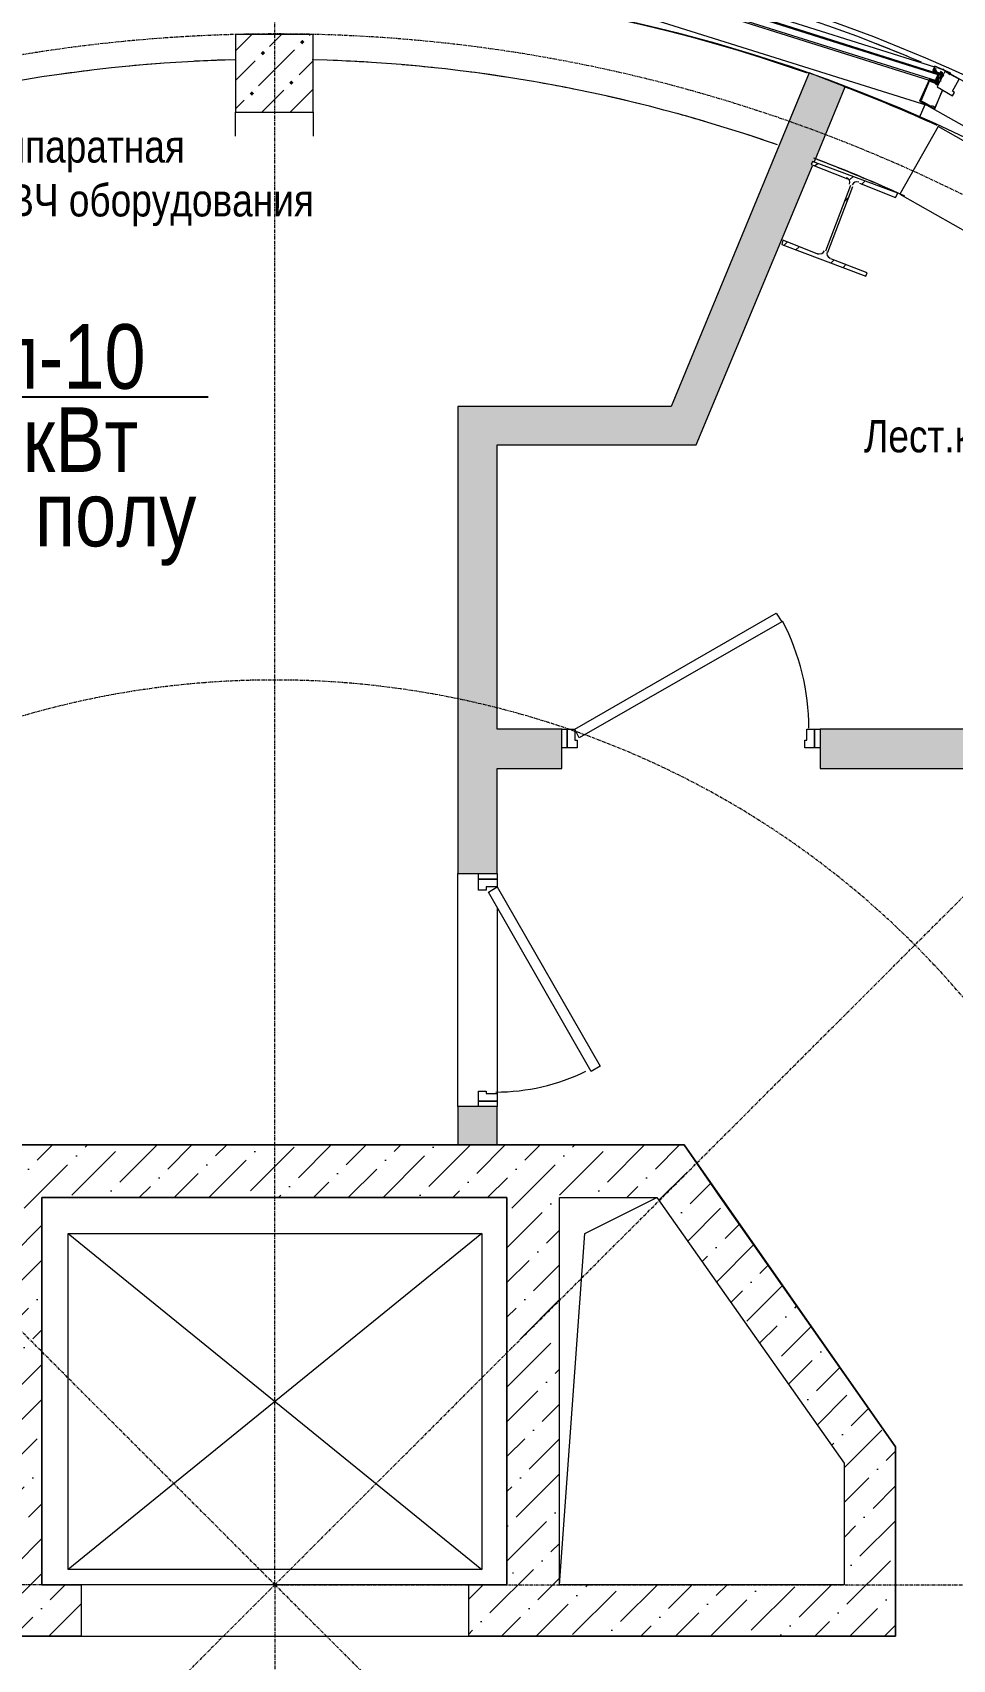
# Model space of a CAD drawing. Header units: millimetres. Extents: x 223 to 147055, y -17460 to 24540.
# Drawn here: x 101314 to 104872, y -5372 to 923 of the extents above; entities that cross this region are included whole.
import ezdxf

# ---------------------------------------------------------------- set-up
doc = ezdxf.new("R2010")
doc.units = ezdxf.units.MM
doc.linetypes.add('ADSK_Линия сетки', pattern=[21, 12, -3, 3, -3])
for name, color, linetype, lineweight in [('A-ANNO-DIMS', 7, 'Continuous', 9), ('S-GRID', 7, 'Continuous', 9), ('Эл-свет раб.', 5, 'Continuous', 50), ('ЭОМ', 7, 'Continuous', 40)]:
    doc.layers.add(name, color=color, linetype=linetype, lineweight=lineweight)
for name, color, linetype in [('PDF _A-CLNG', 7, 'Continuous'), ('PDF _A-DETL', 7, 'Continuous'), ('PDF _A-DETL-GENF', 7, 'Continuous'), ('PDF _A-DETL-MEDM', 7, 'Continuous'), ('PDF _A-DOOR', 7, 'Continuous'), ('PDF _A-DOOR-FRAM', 7, 'Continuous'), ('PDF _A-FLOR', 7, 'Continuous'), ('PDF _A-GLAZ-CURT', 7, 'Continuous'), ('PDF _A-GLAZ-CWMG', 7, 'Continuous'), ('PDF _A-WALL', 7, 'Continuous'), ('PDF _A-WALL-PATT', 7, 'Continuous'), ('PDF _I-WALL', 7, 'Continuous'), ('PDF _S-COLS', 7, 'Continuous'), ('PDF _Текст', 7, 'Continuous')]:
    doc.layers.add(name, color=color, linetype=linetype)
doc.styles.add('GOST Common_I_6', font='ARIALN.TTF', dxfattribs={"height": 125})
doc.styles.add('PDF GOST Common Italic', font='ARIALN.TTF')
doc.styles.add('PDF ISOCPEUR Italic', font='ARIALN.TTF')
doc.styles.add('STYLE1', font='ARIALN.TTF', dxfattribs={"height": 250})
doc.styles.add('ГОСТ 2.304', font='ARIALN.TTF', dxfattribs={"width": 0.85})
doc.dimstyles.new('Диагональ_-_Gost_2_5мм', dxfattribs={"dimscale": 304.8, "dimtxt": 125.714375, "dimasz": 0.492126, "dimexe": 0.393701, "dimexo": 0.246063, "dimgap": 0.287073, "dimtad": 1, "dimdec": 0, "dimzin": 0, "dimdsep": 46, "dimtxsty": 'GOST Common_I_6', "dimsah": 1, "dimcen": 0.09, "dimdle": 0.393701, "dimazin": 0, "dimtfac": 1, "dimtdec": 4, "dimtix": 1, "dimtmove": 0, "dimatfit": 3, "dimfxl": 1, "dimtvp": 1, "dimtfill": 1, "dimtolj": 1, "dimtzin": 0, "dimarcsym": 2})
doc.dimstyles.new('СПДС', dxfattribs={"dimscale": 100, "dimtxt": 2.5, "dimasz": 2.5, "dimexe": 1.25, "dimexo": 0.625, "dimtad": 1, "dimdec": 0, "dimrnd": 0.001, "dimtxsty": 'ГОСТ 2.304', "dimblk": 'OBLIQUE', "dimcen": 2.5, "dimdle": 2, "dimadec": 0, "dimazin": 2, "dimtfac": 0.75, "dimtdec": 0, "dimtmove": 1, "dimatfit": 3, "dimfxl": 1, "dimtolj": 1, "dimarcsym": 1})

# ---------------------------------------------------------------- blocks, each defined once
blk = doc.blocks.new('*D333')
at = {"layer": 'A-ANNO-DIMS', "color": 0, "lineweight": -2, "transparency": 16777216}
for p, q in [((81110.1, 24600.2), (81311.7, 24398.7)), ((78830.9, 19097.7), (79115.9, 19097.7))]:
    blk.add_line(p, q, dxfattribs=at)
blk.add_arc((86612.7, 19097.7), 7616.7, 136.12837, 178.87163, dxfattribs=at)
at = {"layer": 'A-ANNO-DIMS', "color": 0, "transparency": 16777216}
for points in [[(81104, 24393.9), (81139.7, 24358.9), (81226.8, 24483.5)], [(79022.4, 19247.4), (78972.4, 19247.9), (78995.9, 19097.7)]]:
    blk.add_solid(points, dxfattribs=at)
at = {"layer": 'Defpoints', "color": 0, "transparency": 16777216}
for p in [(81057.1, 24653.2), (80016.4, 22906), (78755.9, 19097.7), (86612.7, 19097.7)]:
    blk.add_point(p, dxfattribs=at)
at = {"layer": 'A-ANNO-DIMS', "color": 0, "transparency": 16777216, "insert": (79437.1, 22069.9), "char_height": 125, "width": 588.088, "attachment_point": 5, "rotation": 67.5, "style": 'GOST Common_I_6', "bg_fill": 3, "box_fill_scale": 1.1, "bg_fill_color": 256, "bg_fill_true_color": 13158600, "bg_fill_transparency": 0}
blk.add_mtext('\\A1;45.00°', dxfattribs=at)
blk = doc.blocks.new('*D334')
at = {"layer": 'A-ANNO-DIMS', "color": 0, "lineweight": -2, "transparency": 16777216}
for p, q in [((86612.7, 26879.4), (86612.7, 26594.4)), ((81110.1, 24600.2), (81311.7, 24398.7))]:
    blk.add_line(p, q, dxfattribs=at)
blk.add_arc((86612.7, 19097.7), 7616.7, 91.12837, 133.87163, dxfattribs=at)
at = {"layer": 'A-ANNO-DIMS', "color": 0, "transparency": 16777216}
for points in [[(86462.4, 26737.9), (86462.9, 26687.9), (86612.7, 26714.4)], [(81351.4, 24570.7), (81316.4, 24606.4), (81226.8, 24483.5)]]:
    blk.add_solid(points, dxfattribs=at)
at = {"layer": 'Defpoints', "color": 0, "transparency": 16777216}
for p in [(86612.7, 26954.4), (84641.3, 26454.9), (81057.1, 24653.2), (86612.7, 19097.7)]:
    blk.add_point(p, dxfattribs=at)
at = {"layer": 'A-ANNO-DIMS', "color": 0, "transparency": 16777216, "insert": (83640.4, 26273.2), "char_height": 125, "width": 588.088, "attachment_point": 5, "rotation": 22.5, "style": 'GOST Common_I_6', "bg_fill": 3, "box_fill_scale": 1.1, "bg_fill_color": 256, "bg_fill_true_color": 13158600, "bg_fill_transparency": 0}
blk.add_mtext('\\A1;45.00°', dxfattribs=at)
blk = doc.blocks.new('*D335')
at = {"layer": 'A-ANNO-DIMS', "color": 0, "lineweight": -2, "transparency": 16777216}
for p, q in [((86612.7, 26879.4), (86612.7, 26594.4)), ((92115.2, 24600.2), (91913.7, 24398.7))]:
    blk.add_line(p, q, dxfattribs=at)
blk.add_arc((86612.7, 19097.7), 7616.7, 46.12837, 88.87163, dxfattribs=at)
at = {"layer": 'A-ANNO-DIMS', "color": 0, "transparency": 16777216}
for points in [[(86762.4, 26687.9), (86762.9, 26737.9), (86612.7, 26714.4)], [(91908.9, 24606.4), (91873.9, 24570.7), (91998.5, 24483.5)]]:
    blk.add_solid(points, dxfattribs=at)
at = {"layer": 'Defpoints', "color": 0, "transparency": 16777216}
for p in [(86612.7, 26954.4), (90421, 25693.9), (92168.2, 24653.2), (86612.7, 19097.7)]:
    blk.add_point(p, dxfattribs=at)
at = {"layer": 'A-ANNO-DIMS', "color": 0, "transparency": 16777216, "insert": (89584.9, 26273.2), "char_height": 125, "width": 588.088, "attachment_point": 5, "rotation": 337.5, "style": 'GOST Common_I_6', "bg_fill": 3, "box_fill_scale": 1.1, "bg_fill_color": 256, "bg_fill_true_color": 13158600, "bg_fill_transparency": 0}
blk.add_mtext('\\A1;45.00°', dxfattribs=at)
blk = doc.blocks.new('*D336')
at = {"layer": 'A-ANNO-DIMS', "color": 0, "lineweight": -2, "transparency": 16777216}
for p, q in [((92115.2, 24600.2), (91913.7, 24398.7)), ((94394.4, 19097.7), (94109.4, 19097.7))]:
    blk.add_line(p, q, dxfattribs=at)
blk.add_arc((86612.7, 19097.7), 7616.7, 1.12837, 43.87163, dxfattribs=at)
at = {"layer": 'A-ANNO-DIMS', "color": 0, "transparency": 16777216}
for points in [[(92085.7, 24358.9), (92121.4, 24393.9), (91998.5, 24483.5)], [(94252.9, 19247.9), (94202.9, 19247.4), (94229.4, 19097.7)]]:
    blk.add_solid(points, dxfattribs=at)
at = {"layer": 'Defpoints', "color": 0, "transparency": 16777216}
for p in [(92168.2, 24653.2), (93969.9, 21069), (86612.7, 19097.7), (94469.4, 19097.7)]:
    blk.add_point(p, dxfattribs=at)
at = {"layer": 'A-ANNO-DIMS', "color": 0, "transparency": 16777216, "insert": (93788.2, 22069.9), "char_height": 125, "width": 588.088, "attachment_point": 5, "rotation": 292.5, "style": 'GOST Common_I_6', "bg_fill": 3, "box_fill_scale": 1.1, "bg_fill_color": 256, "bg_fill_true_color": 13158600, "bg_fill_transparency": 0}
blk.add_mtext('\\A1;45.00°', dxfattribs=at)
blk = doc.blocks.new('*D337')
at = {"layer": 'A-ANNO-DIMS', "color": 0, "lineweight": -2, "transparency": 16777216}
for p, q in [((94394.4, 19097.7), (94109.4, 19097.7)), ((92115.2, 13595.1), (91913.7, 13796.7))]:
    blk.add_line(p, q, dxfattribs=at)
blk.add_arc((86612.7, 19097.7), 7616.7, 316.12837, 358.87163, dxfattribs=at)
at = {"layer": 'A-ANNO-DIMS', "color": 0, "transparency": 16777216}
for points in [[(94202.9, 18947.9), (94252.9, 18947.4), (94229.4, 19097.7)], [(92121.4, 13801.4), (92085.7, 13836.4), (91998.5, 13711.8)]]:
    blk.add_solid(points, dxfattribs=at)
at = {"layer": 'Defpoints', "color": 0, "transparency": 16777216}
for p in [(86612.7, 19097.7), (94469.4, 19097.7), (93209, 15289.3), (92168.2, 13542.1)]:
    blk.add_point(p, dxfattribs=at)
at = {"layer": 'A-ANNO-DIMS', "color": 0, "transparency": 16777216, "insert": (93511, 16240.3), "char_height": 125, "width": 588.088, "attachment_point": 5, "rotation": 67.5, "style": 'GOST Common_I_6', "bg_fill": 3, "box_fill_scale": 1.1, "bg_fill_color": 256, "bg_fill_true_color": 13158600, "bg_fill_transparency": 0}
blk.add_mtext('\\A1;45.00°', dxfattribs=at)
blk = doc.blocks.new('*D338')
at = {"layer": 'A-ANNO-DIMS', "color": 0, "lineweight": -2, "transparency": 16777216}
for p, q in [((92115.2, 13595.1), (91913.7, 13796.7)), ((86612.7, 11315.9), (86612.7, 11600.9))]:
    blk.add_line(p, q, dxfattribs=at)
blk.add_arc((86612.7, 19097.7), 7616.7, 271.12837, 313.87163, dxfattribs=at)
at = {"layer": 'A-ANNO-DIMS', "color": 0, "transparency": 16777216}
for points in [[(91873.9, 13624.6), (91908.9, 13588.9), (91998.5, 13711.8)], [(86762.9, 11457.4), (86762.4, 11507.4), (86612.7, 11480.9)]]:
    blk.add_solid(points, dxfattribs=at)
at = {"layer": 'Defpoints', "color": 0, "transparency": 16777216}
for p in [(86612.7, 19097.7), (92168.2, 13542.1), (88584, 11740.4), (86612.7, 11240.9)]:
    blk.add_point(p, dxfattribs=at)
at = {"layer": 'A-ANNO-DIMS', "color": 0, "transparency": 16777216, "insert": (89470.1, 12199.3), "char_height": 125, "width": 588.088, "attachment_point": 5, "rotation": 22.5, "style": 'GOST Common_I_6', "bg_fill": 3, "box_fill_scale": 1.1, "bg_fill_color": 256, "bg_fill_true_color": 13158600, "bg_fill_transparency": 0}
blk.add_mtext('\\A1;45.00°', dxfattribs=at)
blk = doc.blocks.new('*D339')
at = {"layer": 'A-ANNO-DIMS', "color": 0, "lineweight": -2, "transparency": 16777216}
for p, q in [((78830.9, 19097.7), (79115.9, 19097.7)), ((81110.1, 13595.1), (81311.7, 13796.7))]:
    blk.add_line(p, q, dxfattribs=at)
blk.add_arc((86612.7, 19097.7), 7616.7, 181.12837, 223.87163, dxfattribs=at)
at = {"layer": 'A-ANNO-DIMS', "color": 0, "transparency": 16777216}
for points in [[(78972.4, 18947.4), (79022.4, 18947.9), (78995.9, 19097.7)], [(81139.7, 13836.4), (81104, 13801.4), (81226.8, 13711.8)]]:
    blk.add_solid(points, dxfattribs=at)
at = {"layer": 'Defpoints', "color": 0, "transparency": 16777216}
for p in [(78755.9, 19097.7), (86612.7, 19097.7), (79255.5, 17126.3), (81057.1, 13542.1)]:
    blk.add_point(p, dxfattribs=at)
at = {"layer": 'A-ANNO-DIMS', "color": 0, "transparency": 16777216, "insert": (79714.3, 16240.3), "char_height": 125, "width": 588.088, "attachment_point": 5, "rotation": 292.5, "style": 'GOST Common_I_6', "bg_fill": 3, "box_fill_scale": 1.1, "bg_fill_color": 256, "bg_fill_true_color": 13158600, "bg_fill_transparency": 0}
blk.add_mtext('\\A1;45.00°', dxfattribs=at)
blk = doc.blocks.new('*D340')
at = {"layer": 'A-ANNO-DIMS', "color": 0, "lineweight": -2, "transparency": 16777216}
for p, q in [((81110.1, 13595.1), (81311.7, 13796.7)), ((86612.7, 11315.9), (86612.7, 11600.9))]:
    blk.add_line(p, q, dxfattribs=at)
blk.add_arc((86612.7, 19097.7), 7616.7, 226.12837, 268.87163, dxfattribs=at)
at = {"layer": 'A-ANNO-DIMS', "color": 0, "transparency": 16777216}
for points in [[(81316.4, 13588.9), (81351.4, 13624.6), (81226.8, 13711.8)], [(86462.9, 11507.4), (86462.4, 11457.4), (86612.7, 11480.9)]]:
    blk.add_solid(points, dxfattribs=at)
at = {"layer": 'Defpoints', "color": 0, "transparency": 16777216}
for p in [(86612.7, 19097.7), (81057.1, 13542.1), (82804.3, 12501.4), (86612.7, 11240.9)]:
    blk.add_point(p, dxfattribs=at)
at = {"layer": 'A-ANNO-DIMS', "color": 0, "transparency": 16777216, "insert": (83755.3, 12199.3), "char_height": 125, "width": 588.088, "attachment_point": 5, "rotation": 337.5, "style": 'GOST Common_I_6', "bg_fill": 3, "box_fill_scale": 1.1, "bg_fill_color": 256, "bg_fill_true_color": 13158600, "bg_fill_transparency": 0}
blk.add_mtext('\\A1;45.00°', dxfattribs=at)
blk = doc.blocks.new('_Oblique')
at = {"color": 0, "linetype": 'ByBlock', "lineweight": -2}
blk.add_line((-0.5, -0.5), (0.5, 0.5), dxfattribs=at)
blk = doc.blocks.new('оси')
at = {"layer": 'S-GRID', "linetype": 'ADSK_Линия сетки'}
for q in [(86612.7, 27920.3), (80374.1, 25336.2), (77921.9, 19097.7), (80436.2, 12921.1), (86612.7, 8288.8), (95262.1, 19097.7), (92851.2, 12859.1)]:
    blk.add_line((86612.7, 19097.7), q, dxfattribs=at)
blk.add_arc((86612.7, 19097.7), 6000, 192.09621, 182.95219, dxfattribs=at)
at = {"layer": 'A-ANNO-DIMS'}
dim = blk.add_angular_dim_3p(base=(80016.4, 22906), center=(86612.7, 19097.7), p1=(81057.1, 24653.2), p2=(78755.9, 19097.7), dimstyle='Диагональ_-_Gost_2_5мм', override={"dimpost": '<>', "dimfxl": 6013.290219}, dxfattribs=at)
dim.commit()
dim.dimension.update_dxf_attribs({"geometry": '*D333', "text_midpoint": (79437.1, 22069.9)})
dim = blk.add_angular_dim_3p(base=(84641.3, 26454.9), center=(86612.7, 19097.7), p1=(86612.7, 26954.4), p2=(81057.1, 24653.2), dimstyle='Диагональ_-_Gost_2_5мм', override={"dimpost": '<>', "dimfxl": 6013.290219}, dxfattribs=at)
dim.commit()
dim.dimension.update_dxf_attribs({"geometry": '*D334', "text_midpoint": (83640.4, 26273.2)})
dim = blk.add_angular_dim_3p(base=(90421, 25693.9), center=(86612.7, 19097.7), p1=(92168.2, 24653.2), p2=(86612.7, 26954.4), dimstyle='Диагональ_-_Gost_2_5мм', override={"dimpost": '<>', "dimfxl": 6013.290219}, dxfattribs=at)
dim.commit()
dim.dimension.update_dxf_attribs({"geometry": '*D335', "text_midpoint": (89584.9, 26273.2)})
dim = blk.add_angular_dim_3p(base=(93969.9, 21069), center=(86612.7, 19097.7), p1=(94469.4, 19097.7), p2=(92168.2, 24653.2), dimstyle='Диагональ_-_Gost_2_5мм', override={"dimpost": '<>', "dimfxl": 6013.290219}, dxfattribs=at)
dim.commit()
dim.dimension.update_dxf_attribs({"geometry": '*D336', "text_midpoint": (93788.2, 22069.9)})
dim = blk.add_angular_dim_3p(base=(93209, 15289.3), center=(86612.7, 19097.7), p1=(92168.2, 13542.1), p2=(94469.4, 19097.7), dimstyle='Диагональ_-_Gost_2_5мм', override={"dimpost": '<>', "dimfxl": 6013.290219}, dxfattribs=at)
dim.commit()
dim.dimension.update_dxf_attribs({"geometry": '*D337', "text_midpoint": (93511, 16240.3)})
dim = blk.add_angular_dim_3p(base=(88584, 11740.4), center=(86612.7, 19097.7), p1=(86612.7, 11240.9), p2=(92168.2, 13542.1), dimstyle='Диагональ_-_Gost_2_5мм', override={"dimpost": '<>', "dimfxl": 6013.290219}, dxfattribs=at)
dim.commit()
dim.dimension.update_dxf_attribs({"geometry": '*D338', "text_midpoint": (89470.1, 12199.3)})
dim = blk.add_angular_dim_3p(base=(79255.5, 17126.3), center=(86612.7, 19097.7), p1=(78755.9, 19097.7), p2=(81057.1, 13542.1), dimstyle='Диагональ_-_Gost_2_5мм', override={"dimpost": '<>', "dimfxl": 6013.290219}, dxfattribs=at)
dim.commit()
dim.dimension.update_dxf_attribs({"geometry": '*D339', "text_midpoint": (79714.3, 16240.3)})
dim = blk.add_angular_dim_3p(base=(82804.3, 12501.4), center=(86612.7, 19097.7), p1=(81057.1, 13542.1), p2=(86612.7, 11240.9), dimstyle='Диагональ_-_Gost_2_5мм', override={"dimpost": '<>', "dimfxl": 6013.290219}, dxfattribs=at)
dim.commit()
dim.dimension.update_dxf_attribs({"geometry": '*D340', "text_midpoint": (83755.3, 12199.3)})
at = {"layer": 'S-GRID', "linetype": 'ADSK_Линия сетки'}
blk.add_line((86612.7, 19097.7), (92789.2, 25274.2), dxfattribs=at)
blk.add_arc((86612.7, 19097.7), 3500, 177.33151, 161.43745, dxfattribs=at)

msp = doc.modelspace()

# ---------------------------------------------------------------- hatches: boundary and pattern name
at = {"lineweight": 15}
h = msp.add_hatch(dxfattribs=at)
h.set_pattern_fill('ANSI36', scale=30)
h.set_pattern_definition([(45, (20307.36, -6337.09), (50.51394, 185.21778), [238.125, -47.625, 0, -47.625])])
h.paths.add_polyline_path([(103834.7, -3381.3), (100668.3, -3381.3), (100567.2, -3527.1), (100730.2, -3641.1), (100769.9, -3584.5), (101146.4, -3584.5), (101150.8, -5083.1), (100050.2, -5083.1), (100050.2, -4613.2), (100271.6, -4296.7), (100108.2, -4182.4), (99851.2, -4549.7), (99851.2, -5282), (101502.2, -5282), (101502.2, -5083.1), (101349.8, -5083.1), (101349.8, -3584.5), (103149, -3584.5), (103149, -5083.1), (103000.8, -5083.1), (103000.8, -5282), (104651.8, -5282), (104651.8, -4549.7)])
h.paths.add_polyline_path([(103728.9, -3584.5), (104452.8, -4613.2), (104452.8, -5083.1), (103352.1, -5083.1), (103352.1, -3584.5)], flags=16)
at = {"layer": 'PDF _A-WALL-PATT', "lineweight": 15, "true_color": 0xc0c0c0, "transparency": 33554559}
for points in [[(103782, -523.8), (102958.5, -523.8), (102958.5, -2331.4), (103110.9, -2331.4), (103110.9, -1925), (103360.6, -1925), (103360.6, -1772.6), (103110.9, -1772.6), (103110.9, -672), (103881.3, -672), (104330, 407.5), (104325.8, 411.7), (104330, 424.4), (104338.5, 424.4), (104457, 712.3), (104317.3, 767.3), (104291.9, 712.3), (104173.4, 424.4), (104169.2, 411.7), (104169.2, 407.5)], [(106501.7, -5235.5), (106349.3, -4871.4), (105130.1, -1925), (105066.6, -1772.6), (104359.7, -1772.6), (104359.7, -1925), (104965, -1925), (106188.4, -4871.4), (106302.7, -5146.6), (106349.3, -5265.1), (106349.3, -5989), (105964.1, -6374.2), (106069.9, -6480), (106501.7, -6048.2), (106501.7, -5383.6), (108144.2, -5383.6), (108144.2, -5307.4), (108148.4, -5235.5), (108148.4, -5231.2), (106501.7, -5231.2)], [(103110.9, -3233.1), (102958.5, -3233.1), (102958.5, -3381.3), (103110.9, -3381.3)]]:
    msp.add_hatch(color=9, dxfattribs=at).paths.add_polyline_path(points)
at = {"layer": 'PDF _S-COLS', "lineweight": 15, "transparency": 33554559}
for points in [[(102357.3, 894.3), (102353.1, 890.1), (102348.9, 885.8), (102353.1, 881.6), (102357.3, 877.4), (102361.6, 881.6), (102365.8, 885.8), (102361.6, 890.1)], [(102204.9, 852), (102200.7, 847.8), (102196.5, 843.5), (102200.7, 839.3), (102204.9, 835.1), (102209.2, 839.3), (102213.4, 843.5), (102209.2, 847.8)], [(102162.6, 695.4), (102158.4, 691.1), (102154.1, 686.9), (102158.4, 682.7), (102162.6, 678.4), (102166.8, 682.7), (102171.1, 686.9), (102166.8, 691.1)], [(102315, 737.7), (102310.8, 733.5), (102306.5, 729.2), (102310.8, 725), (102315, 720.8), (102319.2, 725), (102323.5, 729.2), (102319.2, 733.5)]]:
    msp.add_hatch(color=256, dxfattribs=at).paths.add_polyline_path(points)

# ---------------------------------------------------------------- linework, layer by layer
at = {"lineweight": 15}
msp.add_lwpolyline([(100668.3, -3381.3), (103834.7, -3381.3), (104651.8, -4549.7), (104651.8, -5282), (103000.8, -5282), (103000.8, -5083.1), (103149, -5083.1), (103149, -3584.5), (101349.8, -3584.5), (101349.8, -5083.1), (101502.2, -5083.1), (101502.2, -5282), (99851.2, -5282)], dxfattribs=at)
at = {"layer": 'PDF _A-CLNG', "lineweight": 15}
msp.add_arc((102246.7, -5078.2), 6397, 67.35149, 68.63171, dxfattribs=at)
at = {"layer": 'PDF _A-DETL', "lineweight": 15}
msp.add_circle((102256, -5079.1), 6197.2, dxfattribs=at)
at = {"layer": 'PDF _A-DETL-GENF', "lineweight": 15}
for points in [[(104799.9, 771.6), (104795.7, 775.8), (104799.9, 780), (104804.2, 780), (104808.4, 784.3), (104804.2, 780), (104804.2, 775.8), (104808.4, 775.8), (104808.4, 771.6), (104821.1, 767.3)], [(104799.9, 780), (104804.2, 792.7), (104799.9, 780)], [(104799.9, 780), (104799.9, 780)], [(104799.9, 775.8), (104799.9, 775.8)], [(104799.9, 775.8), (104799.9, 775.8)], [(104804.2, 775.8), (104799.9, 775.8)], [(104799.9, 771.6), (104799.9, 771.6)], [(104829.6, 758.9), (104821.1, 763.1), (104816.9, 758.9), (104812.6, 750.4), (104812.6, 746.2), (104804.2, 729.2), (104799.9, 729.2), (104804.2, 733.5), (104804.2, 729.2)], [(104804.2, 775.8), (104804.2, 775.8)], [(104804.2, 775.8), (104804.2, 775.8)], [(104804.2, 775.8), (104804.2, 775.8)], [(104804.2, 771.6), (104804.2, 771.6)], [(104821.1, 763.1), (104804.2, 771.6)], [(104808.4, 784.3), (104808.4, 784.3)], [(104825.3, 746.2), (104829.6, 754.6), (104825.3, 754.6), (104821.1, 746.2), (104812.6, 720.8), (104808.4, 720.8), (104808.4, 725), (104816.9, 746.2), (104821.1, 758.9), (104816.9, 758.9)], [(104816.9, 750.4), (104821.1, 758.9), (104825.3, 763.1)], [(104816.9, 758.9), (104816.9, 758.9)], [(104821.1, 767.3), (104821.1, 767.3)], [(104821.1, 763.1), (104821.1, 763.1)], [(104821.1, 758.9), (104821.1, 758.9)], [(104821.1, 758.9), (104821.1, 758.9)], [(104825.3, 771.6), (104833.8, 767.3), (104825.3, 771.6), (104825.3, 767.3), (104829.6, 767.3)], [(104825.3, 767.3), (104825.3, 767.3)], [(104825.3, 754.6), (104829.6, 758.9), (104833.8, 758.9), (104838, 758.9), (104833.8, 758.9), (104833.8, 754.6)], [(104829.6, 763.1), (104829.6, 763.1)], [(104829.6, 763.1), (104829.6, 763.1)], [(104833.8, 758.9), (104829.6, 763.1)], [(104829.6, 758.9), (104829.6, 758.9)], [(104833.8, 767.3), (104833.8, 767.3)], [(104833.8, 758.9), (104833.8, 758.9)], [(104859.2, 758.9), (104863.4, 767.3), (104863.4, 758.9)], [(104812.6, 725), (104808.4, 725), (104787.2, 733.5), (104791.5, 737.7), (104783, 741.9), (104744.9, 657.3), (104804.2, 627.6), (104833.8, 699.6), (104804.2, 631.9), (104799.9, 636.1)], [(104791.5, 737.7), (104783, 737.7), (104749.1, 657.3), (104753.4, 653)], [(104791.5, 737.7), (104791.5, 737.7)], [(104791.5, 733.5), (104795.7, 733.5)], [(104791.5, 733.5), (104791.5, 733.5)], [(104795.7, 737.7), (104799.9, 733.5)], [(104795.7, 737.7), (104795.7, 737.7)], [(104795.7, 733.5), (104795.7, 733.5)], [(104795.7, 733.5), (104795.7, 733.5)], [(104799.9, 733.5), (104799.9, 733.5)], [(104799.9, 729.2), (104799.9, 729.2)], [(104804.2, 729.2), (104804.2, 729.2)], [(104804.2, 729.2), (104804.2, 729.2)], [(104804.2, 729.2), (104804.2, 729.2)], [(104816.9, 746.2), (104816.9, 741.9), (104812.6, 741.9), (104808.4, 729.2), (104812.6, 729.2), (104816.9, 729.2)], [(104808.4, 729.2), (104808.4, 729.2)], [(104808.4, 725), (104808.4, 725)], [(104812.6, 729.2), (104812.6, 729.2)], [(104812.6, 725), (104812.6, 725)], [(104816.9, 720.8), (104812.6, 720.8)], [(104821.1, 741.9), (104821.1, 746.2), (104816.9, 746.2), (104816.9, 750.4), (104825.3, 746.2), (104821.1, 746.2)], [(104816.9, 725), (104821.1, 737.7)], [(104816.9, 725), (104816.9, 725)], [(104816.9, 725), (104816.9, 725)], [(104816.9, 725), (104816.9, 725)], [(104829.6, 754.6), (104833.8, 754.6), (104825.3, 741.9), (104825.3, 733.5)], [(104825.3, 741.9), (104825.3, 741.9)], [(104829.6, 754.6), (104829.6, 754.6)], [(104753.4, 657.3), (104753.4, 657.3)], [(104753.4, 657.3), (104761.8, 653), (104791.5, 636.1)], [(104761.8, 653), (104761.8, 653)], [(104761.8, 653), (104761.8, 653)], [(104791.5, 640.3), (104799.9, 636.1), (104795.7, 636.1)], [(104791.5, 640.3), (104791.5, 640.3)], [(104799.9, 636.1), (104799.9, 636.1)], [(104816.9, 559.9), (104668.7, 297.4)], [(105773.6, 18), (104816.9, 559.9)], [(104668.7, 297.4), (105625.4, -244.4)], [(103000.8, -5083.1), (101502.2, -5083.1)], [(101502.2, -5083.1), (101502.2, -5282)], [(103000.8, -5282), (103000.8, -5083.1)], [(101502.2, -5282), (103000.8, -5282)]]:
    msp.add_lwpolyline(points, dxfattribs=at)
for points in [[(104863.4, 767.3), (104850.7, 771.6), (104833.8, 780), (104821.1, 784.3), (104804.2, 792.7)], [(104821.1, 767.3), (104833.8, 763.1), (104833.8, 767.3), (104829.6, 763.1)]]:
    msp.add_lwpolyline(points, close=True, dxfattribs=at)
at = {"layer": 'PDF _A-DETL-MEDM', "lineweight": 15}
for points in [[(103352.1, -5083.1), (103449.5, -3724.2), (103728.9, -3584.5)], [(103051.6, -3724.2), (101451.4, -5023.8)], [(101451.4, -3724.2), (103051.6, -5023.8)]]:
    msp.add_lwpolyline(points, dxfattribs=at)
msp.add_lwpolyline([(101451.4, -3724.2), (103051.6, -3724.2), (103051.6, -5023.8), (101451.4, -5023.8)], close=True, dxfattribs=at)
at = {"layer": 'PDF _A-DOOR', "lineweight": 15}
for points in [[(104190.3, -1323.9), (104211.5, -1357.8), (103428.3, -1806.5), (103411.4, -1772.6)], [(103381.8, -1844.6), (103360.6, -1844.6), (103360.6, -1772.6), (103381.8, -1772.6)], [(104338.5, -1844.6), (104338.5, -1772.6), (104359.7, -1772.6), (104359.7, -1844.6)], [(103038.9, -2331.4), (103110.9, -2331.4), (103110.9, -2352.6), (103038.9, -2352.6)], [(103474.9, -3097.7), (103077, -2403.4), (103110.9, -2382.2), (103508.8, -3076.5)], [(103110.9, -3212), (103110.9, -3233.1), (103038.9, -3233.1), (103038.9, -3212)]]:
    msp.add_lwpolyline(points, close=True, dxfattribs=at)
for centre, radius, start, end in [((103416.7, -1769.1), 899.6, 360, 27.44385), ((103105.5, -2378.7), 798, 270, 295.90576)]:
    msp.add_arc(centre, radius, start, end, dxfattribs=at)
at = {"layer": 'PDF _A-DOOR-FRAM', "lineweight": 15}
for points in [[(104812.6, 712.3), (104871.9, 678.4), (104880.4, 691.1), (104871.9, 695.4), (104897.3, 741.9), (104842.3, 771.6)], [(103381.8, -1844.6), (103381.8, -1772.6), (103411.4, -1772.6), (103411.4, -1815), (103419.9, -1815), (103419.9, -1844.6)], [(104338.5, -1844.6), (104300.4, -1844.6), (104300.4, -1815), (104308.9, -1815), (104308.9, -1772.6), (104338.5, -1772.6)], [(103110.9, -2352.6), (103110.9, -2382.2), (103068.5, -2382.2), (103068.5, -2394.9), (103038.9, -2394.9), (103038.9, -2352.6)], [(103038.9, -3173.9), (103068.5, -3173.9), (103068.5, -3182.3), (103110.9, -3182.3), (103110.9, -3212), (103038.9, -3212)]]:
    msp.add_lwpolyline(points, close=True, dxfattribs=at)
at = {"layer": 'PDF _A-FLOR', "lineweight": 15}
msp.add_lwpolyline([(105829.6, 246.9, 0.600453), (95826.3, -5079.6, 1), (108665.8, -5079.6, 0.247585), (105870.8, 218.9)], format="xyb", dxfattribs=at)
for points in [[(102958.5, -3233.1), (102958.5, -2331.4)], [(103110.9, -2462.7), (103110.9, -3182.3)]]:
    msp.add_lwpolyline(points, dxfattribs=at)
for centre, radius, start, end in [((102246.2, -5080.7), 5900.1, 96.8446, 98.16272), ((102246.1, -5080.4), 5899.8, 94.24619, 95.56439), ((102246.1, -5079.6), 5899, 91.64799, 92.96636), ((102246.2, -5076.9), 5896.3, 86.44573, 87.76471), ((102246, -5080.7), 5900.1, 83.84797, 85.16609), ((102245.9, -5081.2), 5900.7, 81.24971, 82.5677), ((102246.2, -5078.8), 5898.2, 78.65087, 79.96942), ((102246.3, -5078.6), 5898, 76.0527, 77.37129), ((102246.3, -5078.7), 5898.1, 73.4543, 74.77287), ((102247.2, -5076.3), 5895.6, 70.85607, 72.16971), ((102229, -5101.2), 5924.9, 66.75841, 69.01045), ((102231.6, -5095.3), 5918.5, 65.85733, 66.50619), ((102219.4, -5122.3), 5948.1, 65.47893, 65.84003)]:
    msp.add_arc(centre, radius, start, end, dxfattribs=at)
at = {"layer": 'PDF _A-GLAZ-CURT', "lineweight": 15}
msp.add_lwpolyline([(103500.3, 1148.3), (104808.4, 737.7), (104816.9, 758.9), (103508.8, 1173.7)], close=True, dxfattribs=at)
at = {"layer": 'PDF _A-GLAZ-CWMG', "lineweight": 15}
for points in [[(106666.8, -650.8), (105841.3, 39.2), (104774.5, 640.3), (103470.7, 1050.9), (102319.2, 1165.2), (102319.2, 1262.6), (103458, 1148.3)], [(104816.9, 763.1), (103508.8, 1177.9)], [(104783, 737.7), (103521.5, 1135.6)], [(104804.2, 788.5), (103534.2, 1190.6)], [(104863.4, 758.9), (104863.4, 767.3), (104804.2, 792.7), (104795.7, 775.8), (104816.9, 763.1), (104804.2, 733.5), (104783, 741.9), (104744.9, 657.3), (104804.2, 627.6), (104833.8, 699.6)], [(104829.6, 741.9), (104833.8, 758.9), (104838, 758.9)], [(104833.8, 780), (104833.8, 780)], [(104838, 780), (104833.8, 780)], [(104838, 754.6), (104833.8, 758.9)], [(105824.4, 221.2), (104863.4, 763.1)]]:
    msp.add_lwpolyline(points, dxfattribs=at)
at = {"layer": 'PDF _A-WALL', "lineweight": 15}
for points in [[(104338.5, 424.4), (104457, 712.3), (104317.3, 767.3), (103783.9, -523.8), (102958.5, -523.8), (102958.5, -2331.4), (103038.9, -2331.4)], [(103360.6, -1772.6), (103110.9, -1772.6), (103110.9, -672), (103881.3, -672), (104330, 407.5)], [(108148.4, -5231.2), (106501.7, -5231.2), (105066.6, -1772.6), (104359.7, -1772.6)], [(103110.9, -2331.4), (103110.9, -1925), (103360.6, -1925), (103360.6, -1844.6)], [(104359.7, -1844.6), (104359.7, -1925), (104965, -1925), (106349.3, -5265.1), (106349.3, -5989), (105964.1, -6374.2)], [(103038.9, -3233.1), (102958.5, -3233.1), (102958.5, -3381.3), (103110.9, -3381.3), (103110.9, -3233.1)]]:
    msp.add_lwpolyline(points, dxfattribs=at)
at = {"layer": 'PDF _A-WALL-PATT', "lineweight": 15}
msp.add_lwpolyline([(103170.1, -5036.5), (103174.3, -5036.5)], dxfattribs=at)
at = {"layer": 'PDF _I-WALL', "lineweight": 15}
for points in [[(96046.5, -5079.6, -0.517528), (104310, 766.4, 0.521271), (96046.9, -5153.3, 0.00163), (96047.5, -5193.7)], [(104740.5, 596.1, 0.012608), (104451.2, 714.6, -0.015749), (104811.6, 564.3)], [(101141.1, -11180, 0.467725), (108445.7, -5079.6, 0.246441), (105768.6, 22.1, -0.246441), (108445.7, -5079.6, -0.467579), (101144, -11180.5)]]:
    msp.add_lwpolyline(points, format="xyb", dxfattribs=at)
for points in [[(104744.9, 593.8), (104766.1, 644.6)], [(104816.9, 559.9), (104816.9, 559.9)], [(103000.8, -5282), (104651.8, -5282), (104651.8, -5083.1), (104651.8, -4896.8), (104651.8, -4549.7), (103974.4, -3584.5), (103834.7, -3381.3), (100668.3, -3381.3), (100528.6, -3584.5), (99851.2, -4549.7), (99851.2, -4896.8), (99851.2, -5083.1), (99851.2, -5282), (101002.7, -5282)], [(101502.2, -5083.1), (101349.8, -5083.1), (101349.8, -3584.5), (103149, -3584.5), (103149, -5083.1), (103000.8, -5083.1)], [(101002.7, -5282), (101502.2, -5282)]]:
    msp.add_lwpolyline(points, dxfattribs=at)
msp.add_lwpolyline([(104452.8, -5083.1), (103352.1, -5083.1), (103352.1, -3584.5), (103728.9, -3584.5), (104452.8, -4613.2)], close=True, dxfattribs=at)
for centre, radius, start, end in [((102246.1, -5079.6), 6398.6, 66.94519, 77.97547), ((102246.1, -5079.6), 5899.1, 91.45569, 133.54432), ((102246.1, -5079.6), 5899.1, 70.70799, 88.54432), ((102246, -5079.7), 5899.2, 65.81906, 69.24675)]:
    msp.add_arc(centre, radius, start, end, dxfattribs=at)
at = {"layer": 'PDF _S-COLS', "lineweight": 15}
for points in [[(102099.1, 852), (102162.6, 915.5)], [(102230.3, 868.9), (102276.9, 915.5)], [(102387, 911.2), (102387, 915.5)], [(102188, 716.5), (102327.7, 856.2)], [(102099.1, 737.7), (102175.3, 813.9)], [(102344.6, 758.9), (102399.7, 813.9)], [(102200.7, 614.9), (102285.4, 699.6)], [(102310.8, 614.9), (102399.7, 703.8)], [(102099.1, 627.6), (102133, 661.5)], [(102099.1, 521.8), (102099.1, 614.9)], [(102399.7, 614.9), (102399.7, 521.8)], [(104512.1, 339.8), (104651.8, 284.7), (104660.2, 301.7), (104330, 424.4), (104325.8, 411.7), (104465.5, 356.7)], [(104338.5, 407.5), (104351.2, 416)], [(104478.2, 331.3), (104380.8, 77.3)], [(104389.3, 73.1), (104486.7, 327.1)], [(104474, 352.5), (104486.7, 365.2)], [(104520.5, 335.5), (104533.2, 348.2)], [(104457, 272), (104474, 289)], [(104355.4, 64.6), (104215.7, 119.6), (104211.5, 102.7), (104537.5, -20.1), (104541.7, -7.4), (104402, 47.7)], [(104220, 98.5), (104232.7, 111.2)], [(104266.5, 81.5), (104279.2, 94.2)], [(104402, 30.7), (104414.7, 43.4)], [(104448.6, 13.8), (104461.3, 26.5)]]:
    msp.add_lwpolyline(points, dxfattribs=at)
msp.add_lwpolyline([(102099.1, 915.5), (102099.1, 614.9), (102399.7, 614.9), (102399.7, 915.5)], close=True, dxfattribs=at)
for centre, start, end in [((104455.9, 343.4), 339.23763, 69.23759), ((104502.5, 326.5), 69.23763, 159.23759), ((104358.6, 85.2), 249.23763, 339.23759), ((104405.1, 68.2), 159.23763, 249.23759)]:
    msp.add_arc(centre, 19.1, start, end, dxfattribs=at)

# ---------------------------------------------------------------- texts
at = {"layer": 'PDF _Текст', "lineweight": 15, "char_height": 124.999, "attachment_point": 4}
for s, insert, style in [('Аппаратная\\PОВЧ оборудования', (101112.2, 359.2), 'PDF GOST Common Italic'), ('Лест.клетка', (104530, -639.8), 'PDF ISOCPEUR Italic')]:
    msp.add_mtext(s, dxfattribs=dict(at, insert=insert, style=style))

# ---------------------------------------------------------------- next in the draw order: block references
msp.add_blockref('оси', (15638.8, -24180.7))

# ---------------------------------------------------------------- next in the draw order: texts
at = {"layer": 'Эл-свет раб.', "color": 7, "style": 'STYLE1'}
for s, p in [('ЩРгп-10', (100618.4, -455.5)), ('3,0кВт', (100878.2, -777.2)), ('лучок в полу', (100268, -1065.1, -386.8))]:
    msp.add_text(s, height=250, dxfattribs=at).set_placement(p)

# ---------------------------------------------------------------- next in the draw order: leaders
at = {"layer": 'ЭОМ', "lineweight": 25, "ltscale": 100}
msp.add_leader([(99542.6, -1168.9), (100350.6, -487.2), (101993.8, -487.2)], dimstyle='СПДС', override={"dimasz": 1.5, "dimtad": 0, "dimldrblk": 'ArchTick', "dimfxl": 1.25, "dimtfill": 1, "dimlwd": 25}, dxfattribs=at)

doc.saveas('drawing.dxf')
